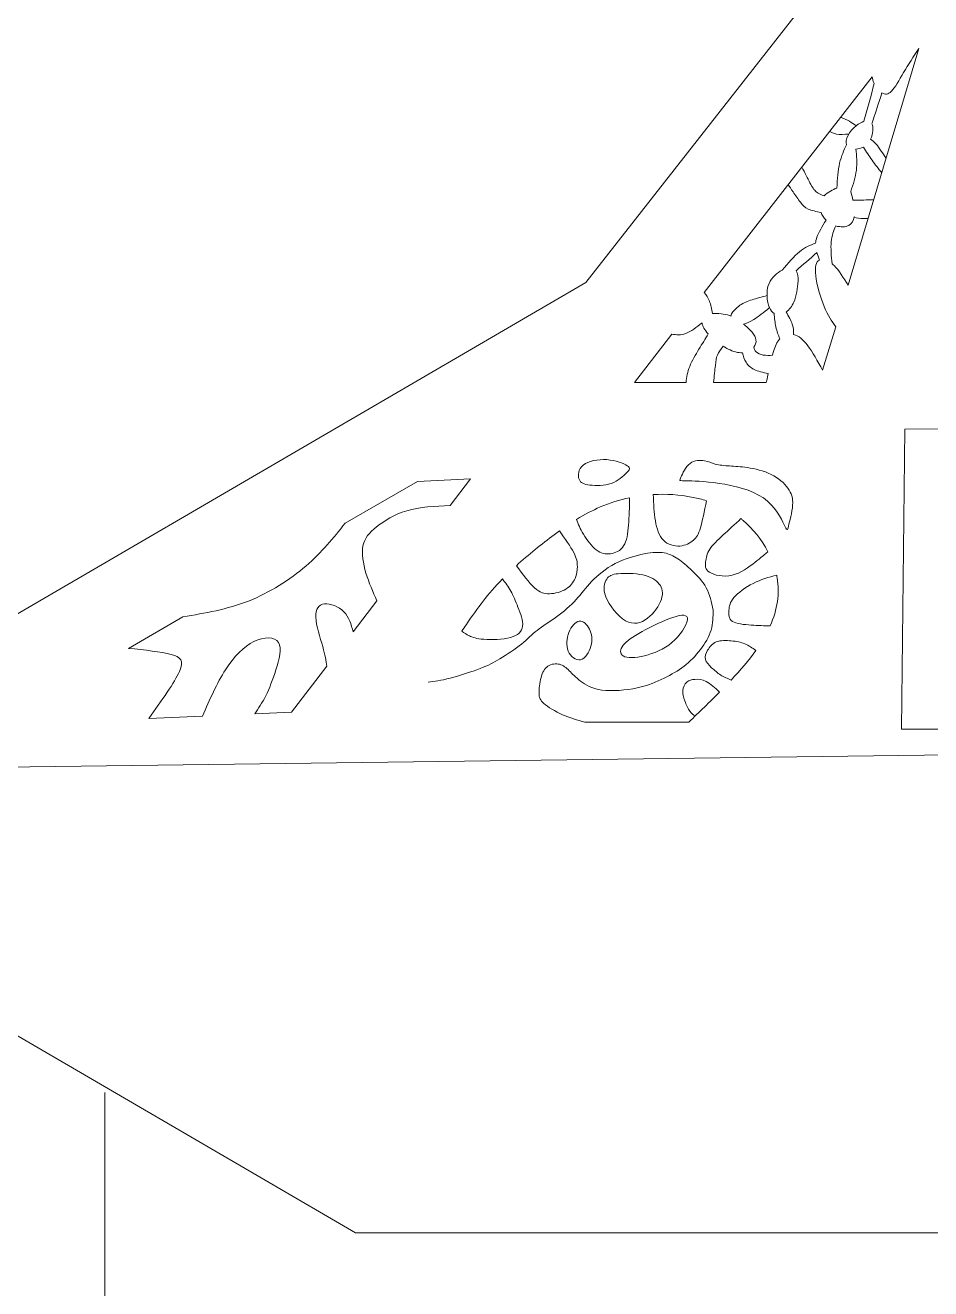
# Model space of a CAD drawing. Header units: centimetres. Extents: x -61 to 61, y -26 to 26.
# Drawn here: x 19.19 to 22.21, y -12.717 to -8.502 of the extents above; entities that cross this region are included whole.
import ezdxf

# ---------------------------------------------------------------- set-up
doc = ezdxf.new("R2010")
doc.units = ezdxf.units.CM
doc.header["$MEASUREMENT"] = 0
doc.layers.add('layer 1', color=7, linetype='Continuous')

msp = doc.modelspace()

# ---------------------------------------------------------------- linework, layer by layer
at = {"layer": 'layer 1', "color": 242, "lineweight": 9}
for points, knots in [([(24.49175, -4.98337), (24.49175, -4.98337), (21.06007, -9.36096), (21.06007, -9.36096), (21.06007, -9.36096), (21.06007, -9.36096), (18.26633, -10.98881), (18.26633, -10.98881), (18.26633, -10.98881), (18.26633, -10.98881), (22.44592, -10.93379), (22.44592, -10.93379), (22.44592, -10.93379), (22.44592, -10.93379), (22.51053, -10.8953), (22.51053, -10.8953), (22.51053, -10.8953), (22.51053, -10.8953), (22.45072, -10.85062), (22.45072, -10.85062), (22.45072, -10.85062), (22.45072, -10.85062), (22.1125, -10.8506), (22.1125, -10.8506), (22.1125, -10.8506), (22.1125, -10.8506), (22.12349, -9.84967), (22.12349, -9.84967), (22.12349, -9.84967), (22.12349, -9.84967), (22.2376, -9.84829), (22.2376, -9.84829), (22.2376, -9.84829), (22.2376, -9.84829), (22.24035, -9.78779), (22.24035, -9.78779), (22.24035, -9.78779), (22.24035, -9.78779), (22.33797, -9.78917), (22.33797, -9.78917), (22.33797, -9.78917), (22.33797, -9.78917), (22.38059, -9.81804), (22.38059, -9.81804), (22.38059, -9.81804), (22.38059, -9.81804), (22.48508, -9.81529), (22.48508, -9.81529), (22.48508, -9.81529), (22.48508, -9.81529), (22.57307, -9.76442), (22.57307, -9.76442), (22.57307, -9.76442), (22.57307, -9.76442), (22.49196, -9.69155), (22.49196, -9.69155), (22.49196, -9.69155), (22.49196, -9.69155), (22.39846, -9.69292), (22.39846, -9.69292), (22.39846, -9.69292), (22.39846, -9.69292), (22.34622, -9.71767), (22.34622, -9.71767), (22.34622, -9.71767), (22.34622, -9.71767), (22.24172, -9.71767), (22.24172, -9.71767), (22.24172, -9.71767), (22.24172, -9.71767), (22.24999, -9.24333), (22.24999, -9.24333)], [0, 0, 0, 0, 0.0526316, 0.0526316, 0.0526316, 0.0526316, 0.1052632, 0.1052632, 0.1052632, 0.1052632, 0.1578947, 0.1578947, 0.1578947, 0.1578947, 0.2105263, 0.2105263, 0.2105263, 0.2105263, 0.2631579, 0.2631579, 0.2631579, 0.2631579, 0.3157895, 0.3157895, 0.3157895, 0.3157895, 0.3684211, 0.3684211, 0.3684211, 0.3684211, 0.4210526, 0.4210526, 0.4210526, 0.4210526, 0.4736842, 0.4736842, 0.4736842, 0.4736842, 0.5263158, 0.5263158, 0.5263158, 0.5263158, 0.5789474, 0.5789474, 0.5789474, 0.5789474, 0.6315789, 0.6315789, 0.6315789, 0.6315789, 0.6842105, 0.6842105, 0.6842105, 0.6842105, 0.7368421, 0.7368421, 0.7368421, 0.7368421, 0.7894737, 0.7894737, 0.7894737, 0.7894737, 0.8421053, 0.8421053, 0.8421053, 0.8421053, 0.8947368, 0.8947368, 0.8947368, 0.8947368, 1, 1, 1, 1]), ([(14.08543, -6.53639), (14.08543, -6.53639), (17.51711, -10.91398), (17.51711, -10.91398), (17.51711, -10.91398), (17.51711, -10.91398), (20.2915, -12.53055), (20.2915, -12.53055)], [0, 0, 0, 0, 0.3333333, 0.3333333, 0.3333333, 0.3333333, 1, 1, 1, 1]), ([(21.34698, -9.53295), (21.34698, -9.53295), (21.22163, -9.69412), (21.22163, -9.69412), (21.22163, -9.69412), (21.22163, -9.69412), (21.39402, -9.69412), (21.39402, -9.69412)], [0, 0, 0, 0, 0.3333333, 0.3333333, 0.3333333, 0.3333333, 1, 1, 1, 1]), ([(21.46224, -10.08828), (21.44728, -10.08375), (21.43241, -10.08018), (21.41779, -10.07726), (21.41779, -10.07726), (21.3715, -10.068), (21.32781, -10.06524), (21.28454, -10.06787)], [0, 0, 0, 0, 0.3333333, 0.3333333, 0.3333333, 0.3333333, 1, 1, 1, 1]), ([(21.2059, -10.07852), (21.17283, -10.0855), (21.14002, -10.09569), (21.10799, -10.10933), (21.10799, -10.10933), (21.08145, -10.12063), (21.05545, -10.1343), (21.02828, -10.15105)], [0, 0, 0, 0, 0.3333333, 0.3333333, 0.3333333, 0.3333333, 1, 1, 1, 1]), ([(21.66745, -10.25843), (21.6459, -10.21784), (21.61622, -10.1815), (21.58461, -10.15425), (21.58461, -10.15425), (21.58222, -10.15219), (21.57982, -10.15017), (21.57741, -10.14822)], [0, 0, 0, 0, 0.3333333, 0.3333333, 0.3333333, 0.3333333, 1, 1, 1, 1]), ([(20.97199, -10.18877), (20.96609, -10.19301), (20.96009, -10.19738), (20.954, -10.20191), (20.954, -10.20191), (20.91355, -10.23191), (20.86846, -10.26842), (20.82799, -10.30515)], [0, 0, 0, 0, 0.3333333, 0.3333333, 0.3333333, 0.3333333, 1, 1, 1, 1]), ([(20.78168, -10.34948), (20.73219, -10.39989), (20.69919, -10.44572), (20.66161, -10.50071), (20.66161, -10.50071), (20.65648, -10.50822), (20.65127, -10.5159), (20.646, -10.52369)], [0, 0, 0, 0, 0.3333333, 0.3333333, 0.3333333, 0.3333333, 1, 1, 1, 1]), ([(21.6746, -10.50616), (21.69916, -10.45116), (21.70725, -10.39781), (21.69827, -10.34582), (21.69827, -10.34582), (21.69774, -10.34272), (21.69713, -10.33964), (21.69649, -10.33656)], [0, 0, 0, 0, 0.3333333, 0.3333333, 0.3333333, 0.3333333, 1, 1, 1, 1]), ([(20.19591, -10.64002), (20.19591, -10.64002), (20.07772, -10.79402), (20.07772, -10.79402), (20.07772, -10.79402), (20.07772, -10.79402), (19.95516, -10.79947), (19.95516, -10.79947)], [0, 0, 0, 0, 0.3333333, 0.3333333, 0.3333333, 0.3333333, 1, 1, 1, 1])]:
    msp.add_open_spline(points, degree=3, knots=knots, dxfattribs=at)
for points in [[(21.93458, -9.36982), (21.93458, -9.36982), (22.1709, -8.57983), (22.1709, -8.57983)], [(22.01499, -8.67409), (22.01499, -8.67409), (21.45507, -9.39399), (21.45507, -9.39399)], [(21.84981, -9.65319), (21.84981, -9.65319), (21.8933, -9.50783), (21.8933, -9.50783)], [(21.48614, -9.69412), (21.48614, -9.69412), (21.66171, -9.69412), (21.66171, -9.69412)], [(20.25681, -10.1636), (20.25681, -10.1636), (20.49819, -10.02434), (20.49819, -10.02434)], [(20.67547, -10.01514), (20.67547, -10.01514), (20.60737, -10.10387), (20.60737, -10.10387)], [(20.363, -10.42229), (20.363, -10.42229), (20.28349, -10.52591), (20.28349, -10.52591)], [(19.53355, -10.58087), (19.53355, -10.58087), (19.71557, -10.47585), (19.71557, -10.47585)], [(21.54471, -10.68647), (21.57582, -10.65319), (21.60396, -10.62023), (21.62705, -10.58783)], [(21.40312, -10.82702), (21.43816, -10.79345), (21.47319, -10.75987), (21.50615, -10.72653)], [(19.78059, -10.80723), (19.78059, -10.80723), (19.60163, -10.81518), (19.60163, -10.81518)], [(21.05664, -10.82702), (21.05664, -10.82702), (21.40312, -10.82702), (21.40312, -10.82702)]]:
    msp.add_open_spline(points, degree=3, dxfattribs=at)
at = {"layer": 'layer 1', "color": 250, "lineweight": 9}
for points, knots in [([(22.17091, -8.57983), (22.15324, -8.60707), (22.13556, -8.6343), (22.12008, -8.66007), (22.12008, -8.66007), (22.10459, -8.68583), (22.09131, -8.71012), (22.07962, -8.72227), (22.07962, -8.72227), (22.06793, -8.73441), (22.05785, -8.73441), (22.04776, -8.72754)], [0, 0, 0, 0, 0.25, 0.25, 0.25, 0.25, 0.5, 0.5, 0.5, 0.5, 1, 1, 1, 1]), ([(22.04776, -8.72754), (22.03661, -8.76214), (22.02546, -8.79674), (22.01988, -8.81404), (22.01988, -8.81404), (22.01431, -8.83134), (22.01431, -8.83134), (22.01431, -8.83134)], [0, 0, 0, 0, 0.3333333, 0.3333333, 0.3333333, 0.3333333, 1, 1, 1, 1]), ([(21.96114, -8.83776), (21.9545, -8.83263), (21.94786, -8.8275), (21.93927, -8.8228), (21.93927, -8.8228), (21.93069, -8.8181), (21.92015, -8.81383), (21.90962, -8.80956)], [0, 0, 0, 0, 0.3333333, 0.3333333, 0.3333333, 0.3333333, 1, 1, 1, 1]), ([(21.92998, -8.901), (21.92173, -8.8845), (21.94005, -8.85518), (21.96114, -8.83776), (21.96114, -8.83776), (21.96994, -8.83048), (21.97924, -8.82529), (21.98766, -8.82291)], [0, 0, 0, 0, 0.3333333, 0.3333333, 0.3333333, 0.3333333, 1, 1, 1, 1]), ([(21.9368, -8.86579), (21.92177, -8.86644), (21.90675, -8.8671), (21.89616, -8.86551), (21.89616, -8.86551), (21.88557, -8.86393), (21.87942, -8.86011), (21.87327, -8.85629)], [0, 0, 0, 0, 0.3333333, 0.3333333, 0.3333333, 0.3333333, 1, 1, 1, 1]), ([(22.00997, -8.88223), (22.01592, -8.88657), (22.02188, -8.89091), (22.02784, -8.89766), (22.02784, -8.89766), (22.03379, -8.90441), (22.03975, -8.91357), (22.04535, -8.92199), (22.04535, -8.92199), (22.05096, -8.93041), (22.0562, -8.93807), (22.06145, -8.94574)], [0, 0, 0, 0, 0.25, 0.25, 0.25, 0.25, 0.5, 0.5, 0.5, 0.5, 1, 1, 1, 1]), ([(21.92998, -8.901), (21.9209, -8.9197), (21.91181, -8.93841), (21.90637, -8.96247), (21.90637, -8.96247), (21.90092, -8.98653), (21.89911, -9.01596), (21.89731, -9.04538)], [0, 0, 0, 0, 0.3333333, 0.3333333, 0.3333333, 0.3333333, 1, 1, 1, 1]), ([(21.96097, -8.91521), (21.9631, -8.9388), (21.96522, -8.96239), (21.96232, -8.98599), (21.96232, -8.98599), (21.95943, -9.0096), (21.95151, -9.03322), (21.9436, -9.05684)], [0, 0, 0, 0, 0.3333333, 0.3333333, 0.3333333, 0.3333333, 1, 1, 1, 1]), ([(21.98601, -8.90913), (21.99537, -8.92375), (22.00473, -8.93837), (22.01486, -8.95265), (22.01486, -8.95265), (22.02498, -8.96693), (22.03588, -8.98088), (22.04677, -8.99482)], [0, 0, 0, 0, 0.3333333, 0.3333333, 0.3333333, 0.3333333, 1, 1, 1, 1]), ([(21.85485, -9.07136), (21.8456, -9.06811), (21.83635, -9.06485), (21.82875, -9.05842), (21.82875, -9.05842), (21.82115, -9.05198), (21.81519, -9.04235), (21.80746, -9.02797), (21.80746, -9.02797), (21.79973, -9.01358), (21.79023, -8.99443), (21.78073, -8.97527)], [0, 0, 0, 0, 0.25, 0.25, 0.25, 0.25, 0.5, 0.5, 0.5, 0.5, 1, 1, 1, 1]), ([(21.84465, -9.12647), (21.82872, -9.12364), (21.81279, -9.1208), (21.80162, -9.11572), (21.80162, -9.11572), (21.79044, -9.11064), (21.78402, -9.10331), (21.77601, -9.09276), (21.77601, -9.09276), (21.76798, -9.08223), (21.75836, -9.06848), (21.75125, -9.05816), (21.75125, -9.05816), (21.74415, -9.04785), (21.73956, -9.04097), (21.73498, -9.0341)], [0, 0, 0, 0, 0.2, 0.2, 0.2, 0.2, 0.4, 0.4, 0.4, 0.4, 0.6, 0.6, 0.6, 0.6, 1, 1, 1, 1]), ([(22.01981, -9.0849), (21.99686, -9.08527), (21.9739, -9.08564), (21.96243, -9.08582), (21.96243, -9.08582), (21.95095, -9.08601), (21.95095, -9.08601), (21.95095, -9.08601)], [0, 0, 0, 0, 0.3333333, 0.3333333, 0.3333333, 0.3333333, 1, 1, 1, 1]), ([(21.95497, -9.14133), (21.95298, -9.15387), (21.94781, -9.16444), (21.93718, -9.17003), (21.93718, -9.17003), (21.92626, -9.17578), (21.90958, -9.17631), (21.89347, -9.17167)], [0, 0, 0, 0, 0.3333333, 0.3333333, 0.3333333, 0.3333333, 1, 1, 1, 1]), ([(22.0011, -9.14748), (21.98542, -9.14697), (21.96975, -9.14647), (21.96212, -9.14497), (21.96212, -9.14497), (21.9545, -9.14346), (21.95494, -9.14098), (21.95494, -9.14098), (21.95494, -9.14098), (21.95494, -9.14098), (21.9545, -9.14346), (21.95407, -9.14596)], [0, 0, 0, 0, 0.25, 0.25, 0.25, 0.25, 0.5, 0.5, 0.5, 0.5, 1, 1, 1, 1]), ([(21.86104, -9.1528), (21.84881, -9.17327), (21.83658, -9.19374), (21.8307, -9.20971), (21.8307, -9.20971), (21.82802, -9.21697), (21.82665, -9.2233), (21.8262, -9.22916)], [0, 0, 0, 0, 0.3333333, 0.3333333, 0.3333333, 0.3333333, 1, 1, 1, 1]), ([(21.89347, -9.17167), (21.88693, -9.18768), (21.88039, -9.2037), (21.87838, -9.22486), (21.87838, -9.22486), (21.87636, -9.24601), (21.87888, -9.27231), (21.8814, -9.29861)], [0, 0, 0, 0, 0.3333333, 0.3333333, 0.3333333, 0.3333333, 1, 1, 1, 1]), ([(21.8262, -9.22916), (21.80863, -9.2361), (21.79106, -9.24303), (21.77249, -9.25808), (21.77249, -9.25808), (21.75392, -9.27312), (21.73436, -9.29628), (21.71479, -9.31945)], [0, 0, 0, 0, 0.3333333, 0.3333333, 0.3333333, 0.3333333, 1, 1, 1, 1]), ([(21.83953, -9.28576), (21.82762, -9.2908), (21.82303, -9.30822), (21.8267, -9.338), (21.8267, -9.338), (21.83036, -9.36779), (21.84228, -9.40996), (21.85476, -9.44032), (21.85476, -9.44032), (21.86723, -9.47069), (21.88027, -9.48926), (21.8933, -9.50783)], [0, 0, 0, 0, 0.25, 0.25, 0.25, 0.25, 0.5, 0.5, 0.5, 0.5, 1, 1, 1, 1]), ([(21.93458, -9.36982), (21.9197, -9.34501), (21.90482, -9.32019), (21.88776, -9.30412), (21.88776, -9.30412), (21.88566, -9.30215), (21.88354, -9.30031), (21.8814, -9.29861)], [0, 0, 0, 0, 0.3333333, 0.3333333, 0.3333333, 0.3333333, 1, 1, 1, 1]), ([(21.68793, -9.46416), (21.68202, -9.46014), (21.67682, -9.45356), (21.67271, -9.44432), (21.67271, -9.44432), (21.66355, -9.4237), (21.65988, -9.38979), (21.67088, -9.36412), (21.67088, -9.36412), (21.67979, -9.34333), (21.69832, -9.32795), (21.71479, -9.31945)], [0, 0, 0, 0, 0.25, 0.25, 0.25, 0.25, 0.5, 0.5, 0.5, 0.5, 1, 1, 1, 1]), ([(21.76104, -9.32139), (21.76689, -9.32998), (21.76758, -9.34258), (21.76826, -9.35519), (21.76826, -9.35519), (21.76574, -9.38016), (21.76322, -9.40514), (21.75371, -9.42588), (21.75371, -9.42588), (21.74746, -9.43952), (21.73817, -9.45133), (21.72812, -9.45912)], [0, 0, 0, 0, 0.25, 0.25, 0.25, 0.25, 0.5, 0.5, 0.5, 0.5, 1, 1, 1, 1]), ([(21.48284, -9.46386), (21.47981, -9.44893), (21.47679, -9.434), (21.47216, -9.42236), (21.47216, -9.42236), (21.46753, -9.41071), (21.4613, -9.40235), (21.45507, -9.39399)], [0, 0, 0, 0, 0.3333333, 0.3333333, 0.3333333, 0.3333333, 1, 1, 1, 1]), ([(21.66416, -9.40435), (21.64698, -9.4088), (21.6298, -9.41325), (21.61456, -9.41799), (21.61456, -9.41799), (21.59933, -9.42274), (21.58604, -9.42778), (21.57384, -9.43661), (21.57384, -9.43661), (21.56162, -9.44544), (21.5505, -9.45806), (21.54623, -9.46483), (21.54623, -9.46483), (21.54197, -9.4716), (21.54456, -9.47252), (21.54456, -9.47252), (21.54456, -9.47252), (21.54456, -9.47252), (21.54197, -9.4716), (21.53937, -9.47067)], [0, 0, 0, 0, 0.1666667, 0.1666667, 0.1666667, 0.1666667, 0.3333333, 0.3333333, 0.3333333, 0.3333333, 0.5, 0.5, 0.5, 0.5, 0.6666667, 0.6666667, 0.6666667, 0.6666667, 1, 1, 1, 1]), ([(21.48284, -9.46386), (21.50014, -9.46263), (21.52218, -9.46523), (21.53937, -9.47067), (21.53937, -9.47067), (21.54106, -9.4712), (21.54271, -9.47177), (21.5443, -9.47236)], [0, 0, 0, 0, 0.3333333, 0.3333333, 0.3333333, 0.3333333, 1, 1, 1, 1]), ([(21.67271, -9.44432), (21.6536, -9.45974), (21.63448, -9.47515), (21.62009, -9.48426), (21.62009, -9.48426), (21.60569, -9.49338), (21.59601, -9.49619), (21.58633, -9.49901)], [0, 0, 0, 0, 0.3333333, 0.3333333, 0.3333333, 0.3333333, 1, 1, 1, 1]), ([(21.68793, -9.46416), (21.68941, -9.47938), (21.69089, -9.4946), (21.69403, -9.50866), (21.69403, -9.50866), (21.69717, -9.52272), (21.70197, -9.53563), (21.70677, -9.54854)], [0, 0, 0, 0, 0.3333333, 0.3333333, 0.3333333, 0.3333333, 1, 1, 1, 1]), ([(21.72812, -9.45912), (21.73636, -9.47327), (21.74461, -9.48742), (21.74867, -9.49992), (21.74867, -9.49992), (21.75273, -9.51243), (21.75259, -9.52329), (21.75245, -9.53415)], [0, 0, 0, 0, 0.3333333, 0.3333333, 0.3333333, 0.3333333, 1, 1, 1, 1]), ([(21.44771, -9.4952), (21.4289, -9.50969), (21.41009, -9.52419), (21.3933, -9.53048), (21.3933, -9.53048), (21.37651, -9.53677), (21.36175, -9.53487), (21.34698, -9.53295)], [0, 0, 0, 0, 0.3333333, 0.3333333, 0.3333333, 0.3333333, 1, 1, 1, 1]), ([(21.58633, -9.49901), (21.58816, -9.5006), (21.58999, -9.50224), (21.59185, -9.50391), (21.59185, -9.50391), (21.60765, -9.51811), (21.62507, -9.53461), (21.62736, -9.55157), (21.62736, -9.55157), (21.62855, -9.56034), (21.62568, -9.56924), (21.62017, -9.57666)], [0, 0, 0, 0, 0.25, 0.25, 0.25, 0.25, 0.5, 0.5, 0.5, 0.5, 1, 1, 1, 1]), ([(21.46816, -9.53219), (21.45811, -9.54867), (21.44806, -9.56515), (21.43697, -9.58336), (21.43697, -9.58336), (21.42587, -9.60157), (21.41373, -9.6215), (21.40639, -9.64025), (21.40639, -9.64025), (21.39906, -9.659), (21.39654, -9.67656), (21.39402, -9.69412)], [0, 0, 0, 0, 0.25, 0.25, 0.25, 0.25, 0.5, 0.5, 0.5, 0.5, 1, 1, 1, 1]), ([(21.70677, -9.54854), (21.70449, -9.55115), (21.70229, -9.55413), (21.70021, -9.55753), (21.70021, -9.55753), (21.69291, -9.56938), (21.68697, -9.58623), (21.68217, -9.60338)], [0, 0, 0, 0, 0.3333333, 0.3333333, 0.3333333, 0.3333333, 1, 1, 1, 1]), ([(21.84981, -9.65319), (21.83294, -9.62283), (21.81607, -9.59247), (21.8003, -9.57133), (21.8003, -9.57133), (21.78453, -9.5502), (21.76986, -9.53828), (21.75245, -9.53415)], [0, 0, 0, 0, 0.3333333, 0.3333333, 0.3333333, 0.3333333, 1, 1, 1, 1]), ([(21.51819, -9.57311), (21.51071, -9.58306), (21.50324, -9.593), (21.49892, -9.60267), (21.49892, -9.60267), (21.49461, -9.61234), (21.49347, -9.62173), (21.49186, -9.63693), (21.49186, -9.63693), (21.49026, -9.65213), (21.4882, -9.67312), (21.48614, -9.69412)], [0, 0, 0, 0, 0.25, 0.25, 0.25, 0.25, 0.5, 0.5, 0.5, 0.5, 1, 1, 1, 1]), ([(21.58228, -9.59525), (21.56778, -9.59552), (21.5514, -9.5908), (21.53479, -9.5825), (21.53479, -9.5825), (21.52924, -9.57973), (21.52366, -9.57655), (21.51819, -9.57312)], [0, 0, 0, 0, 0.3333333, 0.3333333, 0.3333333, 0.3333333, 1, 1, 1, 1]), ([(21.66813, -9.66449), (21.651, -9.6606), (21.63388, -9.6567), (21.62119, -9.65062), (21.62119, -9.65062), (21.6085, -9.64455), (21.60025, -9.6363), (21.59451, -9.62671), (21.59451, -9.62671), (21.58876, -9.61712), (21.58552, -9.60619), (21.58228, -9.59525)], [0, 0, 0, 0, 0.25, 0.25, 0.25, 0.25, 0.5, 0.5, 0.5, 0.5, 1, 1, 1, 1]), ([(21.68217, -9.60338), (21.67182, -9.60382), (21.66147, -9.60425), (21.65171, -9.6024), (21.65171, -9.6024), (21.64195, -9.60055), (21.63279, -9.59643), (21.62763, -9.59176), (21.62763, -9.59176), (21.62247, -9.58709), (21.62132, -9.58188), (21.62017, -9.57666)], [0, 0, 0, 0, 0.25, 0.25, 0.25, 0.25, 0.5, 0.5, 0.5, 0.5, 1, 1, 1, 1]), ([(21.66813, -9.66449), (21.66472, -9.68059), (21.66337, -9.68665), (21.66263, -9.68999), (21.66263, -9.68999), (21.66171, -9.69412), (21.66171, -9.69412), (21.66171, -9.69412)], [0, 0, 0, 0, 0.3333333, 0.3333333, 0.3333333, 0.3333333, 1, 1, 1, 1]), ([(21.19558, -9.99542), (21.18503, -10.00619), (21.16761, -10.02269), (21.1447, -10.03071), (21.1447, -10.03071), (21.12179, -10.03874), (21.09337, -10.03827), (21.07344, -10.03598), (21.07344, -10.03598), (21.0535, -10.03369), (21.04204, -10.02957), (21.03723, -10.01696), (21.03723, -10.01696), (21.03242, -10.00436), (21.03425, -9.98328), (21.05121, -9.96953), (21.05121, -9.96953), (21.06817, -9.95578), (21.10024, -9.94937), (21.12981, -9.95143), (21.12981, -9.95143), (21.15937, -9.95349), (21.1864, -9.96403), (21.19809, -9.97182), (21.19809, -9.97182), (21.20978, -9.97961), (21.20611, -9.98465), (21.19558, -9.99542)], [0, 0, 0, 0, 0.125, 0.125, 0.125, 0.125, 0.25, 0.25, 0.25, 0.25, 0.375, 0.375, 0.375, 0.375, 0.5, 0.5, 0.5, 0.5, 0.625, 0.625, 0.625, 0.625, 0.75, 0.75, 0.75, 0.75, 1, 1, 1, 1]), ([(21.73584, -10.17348), (21.73171, -10.18906), (21.73171, -10.18906), (21.72163, -10.16844), (21.72163, -10.16844), (21.71155, -10.14781), (21.69138, -10.10657), (21.65197, -10.07907), (21.65197, -10.07907), (21.61256, -10.05157), (21.5539, -10.03783), (21.5044, -10.03049), (21.5044, -10.03049), (21.45491, -10.02316), (21.41458, -10.02224), (21.39442, -10.02178), (21.39442, -10.02178), (21.37425, -10.02132), (21.37425, -10.02132), (21.37379, -10.02132), (21.37379, -10.02132), (21.37333, -10.02132), (21.37241, -10.02132), (21.37723, -10.00987), (21.37723, -10.00987), (21.38204, -9.99841), (21.39258, -9.9755), (21.40748, -9.96404), (21.40748, -9.96404), (21.42237, -9.95259), (21.44162, -9.95259), (21.4556, -9.95511), (21.4556, -9.95511), (21.46958, -9.95763), (21.47828, -9.96267), (21.49134, -9.9661), (21.49134, -9.9661), (21.5044, -9.96954), (21.52182, -9.97138), (21.53947, -9.97252), (21.53947, -9.97252), (21.55711, -9.97367), (21.57498, -9.97412), (21.59904, -9.97779), (21.59904, -9.97779), (21.6231, -9.98146), (21.65335, -9.98833), (21.6781, -10.00048), (21.6781, -10.00048), (21.70285, -10.01262), (21.72209, -10.03004), (21.73424, -10.04676), (21.73424, -10.04676), (21.74638, -10.06349), (21.75143, -10.07953), (21.74982, -10.10313), (21.74982, -10.10313), (21.74822, -10.12674), (21.73996, -10.1579), (21.73584, -10.17348)], [0, 0, 0, 0, 0.0625, 0.0625, 0.0625, 0.0625, 0.125, 0.125, 0.125, 0.125, 0.1875, 0.1875, 0.1875, 0.1875, 0.25, 0.25, 0.25, 0.25, 0.3125, 0.3125, 0.3125, 0.3125, 0.375, 0.375, 0.375, 0.375, 0.4375, 0.4375, 0.4375, 0.4375, 0.5, 0.5, 0.5, 0.5, 0.5625, 0.5625, 0.5625, 0.5625, 0.625, 0.625, 0.625, 0.625, 0.6875, 0.6875, 0.6875, 0.6875, 0.75, 0.75, 0.75, 0.75, 0.8125, 0.8125, 0.8125, 0.8125, 0.875, 0.875, 0.875, 0.875, 1, 1, 1, 1]), ([(21.46224, -10.08828), (21.45537, -10.12279), (21.4485, -10.15729), (21.44208, -10.17935), (21.44208, -10.17935), (21.43566, -10.20142), (21.42971, -10.21105), (21.41894, -10.22022), (21.41894, -10.22022), (21.40817, -10.22939), (21.39259, -10.23809), (21.3738, -10.23946), (21.3738, -10.23946), (21.35501, -10.24084), (21.33301, -10.23488), (21.31835, -10.22021), (21.31835, -10.22021), (21.30368, -10.20555), (21.29634, -10.18218), (21.29193, -10.15533), (21.29193, -10.15533), (21.28752, -10.12849), (21.28603, -10.09818), (21.28454, -10.06787)], [0, 0, 0, 0, 0.1428571, 0.1428571, 0.1428571, 0.1428571, 0.2857143, 0.2857143, 0.2857143, 0.2857143, 0.4285714, 0.4285714, 0.4285714, 0.4285714, 0.5714286, 0.5714286, 0.5714286, 0.5714286, 0.7142857, 0.7142857, 0.7142857, 0.7142857, 1, 1, 1, 1]), ([(20.60737, -10.10387), (20.55635, -10.10658), (20.50533, -10.10929), (20.46286, -10.12164), (20.46286, -10.12164), (20.42039, -10.134), (20.38648, -10.156), (20.36173, -10.17571), (20.36173, -10.17571), (20.33698, -10.19541), (20.3214, -10.21283), (20.31636, -10.23849), (20.31636, -10.23849), (20.31132, -10.26416), (20.31682, -10.29807), (20.32635, -10.33008), (20.32635, -10.33008), (20.33588, -10.36209), (20.34944, -10.39219), (20.363, -10.42229)], [0, 0, 0, 0, 0.1666667, 0.1666667, 0.1666667, 0.1666667, 0.3333333, 0.3333333, 0.3333333, 0.3333333, 0.5, 0.5, 0.5, 0.5, 0.6666667, 0.6666667, 0.6666667, 0.6666667, 1, 1, 1, 1]), ([(21.2059, -10.07852), (21.20519, -10.10986), (21.20448, -10.14121), (21.2023, -10.16948), (21.2023, -10.16948), (21.2001, -10.19776), (21.19644, -10.22296), (21.1859, -10.23923), (21.1859, -10.23923), (21.17536, -10.2555), (21.15794, -10.26284), (21.14167, -10.26513), (21.14167, -10.26513), (21.1254, -10.26742), (21.11028, -10.26467), (21.09469, -10.25252), (21.09469, -10.25252), (21.07911, -10.24038), (21.06307, -10.21884), (21.05193, -10.20036), (21.05193, -10.20036), (21.04078, -10.18189), (21.03453, -10.16647), (21.02828, -10.15105)], [0, 0, 0, 0, 0.1428571, 0.1428571, 0.1428571, 0.1428571, 0.2857143, 0.2857143, 0.2857143, 0.2857143, 0.4285714, 0.4285714, 0.4285714, 0.4285714, 0.5714286, 0.5714286, 0.5714286, 0.5714286, 0.7142857, 0.7142857, 0.7142857, 0.7142857, 1, 1, 1, 1]), ([(21.57741, -10.14822), (21.5569, -10.16687), (21.53638, -10.18552), (21.51788, -10.20264), (21.51788, -10.20264), (21.49937, -10.21976), (21.48287, -10.23534), (21.47325, -10.25023), (21.47325, -10.25023), (21.46363, -10.26513), (21.46087, -10.27934), (21.45927, -10.2924), (21.45927, -10.2924), (21.45767, -10.30546), (21.45721, -10.31738), (21.47233, -10.327), (21.47233, -10.327), (21.48746, -10.33662), (21.51816, -10.34395), (21.5475, -10.33708), (21.5475, -10.33708), (21.57682, -10.33021), (21.60478, -10.30912), (21.62449, -10.29354), (21.62449, -10.29354), (21.64419, -10.27796), (21.65565, -10.26787), (21.66144, -10.26294), (21.66144, -10.26294), (21.66722, -10.258), (21.66734, -10.25821), (21.66745, -10.25843)], [0, 0, 0, 0, 0.1111111, 0.1111111, 0.1111111, 0.1111111, 0.2222222, 0.2222222, 0.2222222, 0.2222222, 0.3333333, 0.3333333, 0.3333333, 0.3333333, 0.4444444, 0.4444444, 0.4444444, 0.4444444, 0.5555556, 0.5555556, 0.5555556, 0.5555556, 0.6666667, 0.6666667, 0.6666667, 0.6666667, 0.7777778, 0.7777778, 0.7777778, 0.7777778, 1, 1, 1, 1]), ([(20.25681, -10.1636), (20.2181, -10.21206), (20.1794, -10.26053), (20.12613, -10.3063), (20.12613, -10.3063), (20.07287, -10.35207), (20.00504, -10.39515), (19.93418, -10.42296), (19.93418, -10.42296), (19.86333, -10.45077), (19.78945, -10.46331), (19.71557, -10.47585)], [0, 0, 0, 0, 0.25, 0.25, 0.25, 0.25, 0.5, 0.5, 0.5, 0.5, 1, 1, 1, 1]), ([(20.97199, -10.18877), (20.99059, -10.21499), (21.00919, -10.24121), (21.0194, -10.26119), (21.0194, -10.26119), (21.02962, -10.28117), (21.03145, -10.29492), (21.03145, -10.30821), (21.03145, -10.30821), (21.03145, -10.3215), (21.02962, -10.33433), (21.02389, -10.34739), (21.02389, -10.34739), (21.01816, -10.36046), (21.00853, -10.37375), (20.99318, -10.38314), (20.99318, -10.38314), (20.97783, -10.39254), (20.95675, -10.39804), (20.93888, -10.39872), (20.93888, -10.39872), (20.921, -10.39941), (20.90634, -10.39528), (20.88839, -10.37888), (20.88839, -10.37888), (20.87045, -10.36249), (20.84921, -10.33382), (20.82799, -10.30515)], [0, 0, 0, 0, 0.125, 0.125, 0.125, 0.125, 0.25, 0.25, 0.25, 0.25, 0.375, 0.375, 0.375, 0.375, 0.5, 0.5, 0.5, 0.5, 0.625, 0.625, 0.625, 0.625, 0.75, 0.75, 0.75, 0.75, 1, 1, 1, 1]), ([(21.48423, -10.45303), (21.47874, -10.4269), (21.47324, -10.40078), (21.46132, -10.37855), (21.46132, -10.37855), (21.44941, -10.35632), (21.43108, -10.33799), (21.41413, -10.32195), (21.41413, -10.32195), (21.39716, -10.30591), (21.38159, -10.29216), (21.36692, -10.28208), (21.36692, -10.28208), (21.35225, -10.272), (21.3385, -10.26558), (21.32132, -10.2626), (21.32132, -10.2626), (21.30413, -10.25962), (21.28351, -10.26008), (21.25487, -10.26558), (21.25487, -10.26558), (21.22622, -10.27108), (21.18956, -10.28162), (21.15771, -10.29812), (21.15771, -10.29812), (21.12585, -10.31462), (21.09881, -10.33707), (21.07888, -10.35792), (21.07888, -10.35792), (21.05894, -10.37878), (21.04611, -10.39803), (21.02778, -10.41796), (21.02778, -10.41796), (21.00945, -10.4379), (20.98561, -10.45852), (20.96201, -10.4757), (20.96201, -10.4757), (20.93841, -10.49289), (20.91504, -10.50664), (20.89694, -10.52085), (20.89694, -10.52085), (20.87883, -10.53506), (20.866, -10.54973), (20.84515, -10.56645), (20.84515, -10.56645), (20.8243, -10.58318), (20.79542, -10.60197), (20.7732, -10.61549), (20.7732, -10.61549), (20.75097, -10.62901), (20.73539, -10.63726), (20.7072, -10.64803), (20.7072, -10.64803), (20.67902, -10.6588), (20.63822, -10.67208), (20.60714, -10.68016), (20.60714, -10.68016), (20.57605, -10.68825), (20.55466, -10.69111), (20.53327, -10.69398)], [0, 0, 0, 0, 0.0625, 0.0625, 0.0625, 0.0625, 0.125, 0.125, 0.125, 0.125, 0.1875, 0.1875, 0.1875, 0.1875, 0.25, 0.25, 0.25, 0.25, 0.3125, 0.3125, 0.3125, 0.3125, 0.375, 0.375, 0.375, 0.375, 0.4375, 0.4375, 0.4375, 0.4375, 0.5, 0.5, 0.5, 0.5, 0.5625, 0.5625, 0.5625, 0.5625, 0.625, 0.625, 0.625, 0.625, 0.6875, 0.6875, 0.6875, 0.6875, 0.75, 0.75, 0.75, 0.75, 0.8125, 0.8125, 0.8125, 0.8125, 0.875, 0.875, 0.875, 0.875, 1, 1, 1, 1]), ([(20.78168, -10.34948), (20.7913, -10.362), (20.80092, -10.37452), (20.8094, -10.38971), (20.8094, -10.38971), (20.81788, -10.40491), (20.82521, -10.42278), (20.83346, -10.44364), (20.83346, -10.44364), (20.84171, -10.46449), (20.85088, -10.48833), (20.84881, -10.50665), (20.84881, -10.50665), (20.84675, -10.52499), (20.83346, -10.53782), (20.80803, -10.54469), (20.80803, -10.54469), (20.78259, -10.55157), (20.74501, -10.55249), (20.7198, -10.55065), (20.7198, -10.55065), (20.69459, -10.54882), (20.68177, -10.54423), (20.67153, -10.53928), (20.67153, -10.53928), (20.66129, -10.53433), (20.65364, -10.52901), (20.646, -10.52369)], [0, 0, 0, 0, 0.125, 0.125, 0.125, 0.125, 0.25, 0.25, 0.25, 0.25, 0.375, 0.375, 0.375, 0.375, 0.5, 0.5, 0.5, 0.5, 0.625, 0.625, 0.625, 0.625, 0.75, 0.75, 0.75, 0.75, 1, 1, 1, 1]), ([(21.16801, -10.33182), (21.18955, -10.32975), (21.22347, -10.33021), (21.24959, -10.33594), (21.24959, -10.33594), (21.27571, -10.34167), (21.29405, -10.35266), (21.30482, -10.36618), (21.30482, -10.36618), (21.31559, -10.37971), (21.3188, -10.39575), (21.31169, -10.41683), (21.31169, -10.41683), (21.30459, -10.43791), (21.28717, -10.46403), (21.26586, -10.48053), (21.26586, -10.48053), (21.24455, -10.49703), (21.21934, -10.5039), (21.19254, -10.48878), (21.19254, -10.48878), (21.16572, -10.47366), (21.13731, -10.43654), (21.12631, -10.40858), (21.12631, -10.40858), (21.11531, -10.38063), (21.12173, -10.36184), (21.12952, -10.35015), (21.12952, -10.35015), (21.13731, -10.33846), (21.14648, -10.33388), (21.16801, -10.33182)], [0, 0, 0, 0, 0.1111111, 0.1111111, 0.1111111, 0.1111111, 0.2222222, 0.2222222, 0.2222222, 0.2222222, 0.3333333, 0.3333333, 0.3333333, 0.3333333, 0.4444444, 0.4444444, 0.4444444, 0.4444444, 0.5555556, 0.5555556, 0.5555556, 0.5555556, 0.6666667, 0.6666667, 0.6666667, 0.6666667, 0.7777778, 0.7777778, 0.7777778, 0.7777778, 1, 1, 1, 1]), ([(21.69649, -10.33656), (21.67019, -10.34376), (21.6439, -10.35096), (21.61816, -10.36396), (21.61816, -10.36396), (21.5924, -10.37695), (21.5672, -10.39574), (21.55368, -10.41155), (21.55368, -10.41155), (21.54016, -10.42737), (21.53833, -10.4402), (21.53719, -10.45395), (21.53719, -10.45395), (21.53604, -10.4677), (21.53557, -10.48236), (21.54864, -10.49084), (21.54864, -10.49084), (21.5617, -10.49932), (21.58828, -10.50161), (21.61153, -10.50313), (21.61153, -10.50313), (21.63477, -10.50465), (21.65469, -10.50541), (21.6746, -10.50616)], [0, 0, 0, 0, 0.1428571, 0.1428571, 0.1428571, 0.1428571, 0.2857143, 0.2857143, 0.2857143, 0.2857143, 0.4285714, 0.4285714, 0.4285714, 0.4285714, 0.5714286, 0.5714286, 0.5714286, 0.5714286, 0.7142857, 0.7142857, 0.7142857, 0.7142857, 1, 1, 1, 1]), ([(20.28349, -10.52591), (20.27672, -10.50114), (20.26996, -10.47637), (20.2526, -10.45872), (20.2526, -10.45872), (20.23524, -10.44106), (20.20728, -10.43052), (20.18781, -10.43258), (20.18781, -10.43258), (20.16833, -10.43465), (20.15733, -10.44931), (20.15871, -10.47704), (20.15871, -10.47704), (20.16008, -10.50477), (20.17383, -10.54555), (20.18209, -10.57489), (20.18209, -10.57489), (20.19036, -10.60424), (20.19313, -10.62213), (20.19591, -10.64002)], [0, 0, 0, 0, 0.1666667, 0.1666667, 0.1666667, 0.1666667, 0.3333333, 0.3333333, 0.3333333, 0.3333333, 0.5, 0.5, 0.5, 0.5, 0.6666667, 0.6666667, 0.6666667, 0.6666667, 1, 1, 1, 1]), ([(21.48423, -10.45303), (21.48423, -10.47549), (21.48423, -10.49794), (21.47759, -10.52017), (21.47759, -10.52017), (21.47094, -10.54239), (21.45766, -10.5644), (21.44184, -10.58501), (21.44184, -10.58501), (21.42603, -10.60564), (21.4077, -10.62489), (21.38754, -10.64047), (21.38754, -10.64047), (21.36737, -10.65605), (21.34537, -10.66797), (21.32063, -10.68011), (21.32063, -10.68011), (21.29588, -10.69226), (21.26838, -10.70463), (21.23126, -10.71265), (21.23126, -10.71265), (21.19414, -10.72068), (21.14739, -10.72434), (21.11348, -10.71976), (21.11348, -10.71976), (21.07956, -10.71517), (21.05848, -10.70234), (21.04221, -10.68997), (21.04221, -10.68997), (21.02594, -10.67759), (21.01449, -10.66568), (21.00418, -10.6556), (21.00418, -10.6556), (20.99386, -10.64552), (20.9847, -10.63726), (20.97232, -10.63406), (20.97232, -10.63406), (20.95995, -10.63085), (20.94437, -10.63268), (20.93314, -10.64024), (20.93314, -10.64024), (20.92191, -10.64781), (20.91504, -10.66109), (20.91045, -10.67828), (20.91045, -10.67828), (20.90587, -10.69547), (20.90358, -10.71655), (20.90381, -10.73099), (20.90381, -10.73099), (20.90403, -10.74542), (20.90679, -10.75322), (20.92008, -10.76467), (20.92008, -10.76467), (20.93337, -10.77613), (20.9572, -10.79125), (20.98171, -10.80225), (20.98171, -10.80225), (21.00623, -10.81325), (21.03143, -10.82014), (21.05664, -10.82702)], [0, 0, 0, 0, 0.0625, 0.0625, 0.0625, 0.0625, 0.125, 0.125, 0.125, 0.125, 0.1875, 0.1875, 0.1875, 0.1875, 0.25, 0.25, 0.25, 0.25, 0.3125, 0.3125, 0.3125, 0.3125, 0.375, 0.375, 0.375, 0.375, 0.4375, 0.4375, 0.4375, 0.4375, 0.5, 0.5, 0.5, 0.5, 0.5625, 0.5625, 0.5625, 0.5625, 0.625, 0.625, 0.625, 0.625, 0.6875, 0.6875, 0.6875, 0.6875, 0.75, 0.75, 0.75, 0.75, 0.8125, 0.8125, 0.8125, 0.8125, 0.875, 0.875, 0.875, 0.875, 1, 1, 1, 1]), ([(21.07193, -10.51657), (21.07972, -10.53261), (21.08247, -10.55278), (21.07697, -10.5734), (21.07697, -10.5734), (21.07147, -10.59402), (21.05773, -10.6151), (21.04215, -10.61876), (21.04215, -10.61876), (21.02656, -10.62243), (21.00915, -10.60869), (21.00136, -10.5899), (21.00136, -10.5899), (20.99357, -10.57111), (20.9954, -10.54727), (21.00319, -10.52756), (21.00319, -10.52756), (21.01098, -10.50786), (21.02473, -10.49228), (21.03802, -10.49045), (21.03802, -10.49045), (21.05131, -10.48861), (21.06414, -10.50053), (21.07193, -10.51657)], [0, 0, 0, 0, 0.1428571, 0.1428571, 0.1428571, 0.1428571, 0.2857143, 0.2857143, 0.2857143, 0.2857143, 0.4285714, 0.4285714, 0.4285714, 0.4285714, 0.5714286, 0.5714286, 0.5714286, 0.5714286, 0.7142857, 0.7142857, 0.7142857, 0.7142857, 1, 1, 1, 1]), ([(21.3987, -10.47944), (21.40145, -10.49411), (21.38219, -10.52803), (21.35653, -10.55278), (21.35653, -10.55278), (21.33086, -10.57753), (21.29879, -10.59311), (21.26762, -10.60227), (21.26762, -10.60227), (21.23646, -10.61144), (21.20621, -10.61419), (21.19017, -10.60868), (21.19017, -10.60868), (21.17413, -10.60319), (21.1723, -10.58944), (21.18055, -10.57569), (21.18055, -10.57569), (21.1888, -10.56194), (21.20713, -10.54819), (21.23646, -10.53123), (21.23646, -10.53123), (21.26579, -10.51428), (21.30612, -10.49411), (21.33866, -10.48174), (21.33866, -10.48174), (21.3712, -10.46936), (21.39594, -10.46478), (21.3987, -10.47944)], [0, 0, 0, 0, 0.125, 0.125, 0.125, 0.125, 0.25, 0.25, 0.25, 0.25, 0.375, 0.375, 0.375, 0.375, 0.5, 0.5, 0.5, 0.5, 0.625, 0.625, 0.625, 0.625, 0.75, 0.75, 0.75, 0.75, 1, 1, 1, 1]), ([(19.95516, -10.79947), (19.96756, -10.78113), (19.97995, -10.76279), (19.99187, -10.73896), (19.99187, -10.73896), (20.0038, -10.71512), (20.01526, -10.68579), (20.02603, -10.6521), (20.02603, -10.6521), (20.0368, -10.61842), (20.04688, -10.58038), (20.03428, -10.56114), (20.03428, -10.56114), (20.02168, -10.54189), (19.98639, -10.54143), (19.95248, -10.55793), (19.95248, -10.55793), (19.91856, -10.57442), (19.88602, -10.60788), (19.8576, -10.65226), (19.8576, -10.65226), (19.82918, -10.69663), (19.80489, -10.75193), (19.78059, -10.80723)], [0, 0, 0, 0, 0.1428571, 0.1428571, 0.1428571, 0.1428571, 0.2857143, 0.2857143, 0.2857143, 0.2857143, 0.4285714, 0.4285714, 0.4285714, 0.4285714, 0.5714286, 0.5714286, 0.5714286, 0.5714286, 0.7142857, 0.7142857, 0.7142857, 0.7142857, 1, 1, 1, 1]), ([(21.54471, -10.68647), (21.5328, -10.68153), (21.52089, -10.67658), (21.5099, -10.66976), (21.5099, -10.66976), (21.4989, -10.66293), (21.48882, -10.65422), (21.47942, -10.64529), (21.47942, -10.64529), (21.47003, -10.63635), (21.46132, -10.62718), (21.4588, -10.61756), (21.4588, -10.61756), (21.45628, -10.60794), (21.45995, -10.59785), (21.46614, -10.58708), (21.46614, -10.58708), (21.47232, -10.57631), (21.48103, -10.56485), (21.49501, -10.55935), (21.49501, -10.55935), (21.50898, -10.55385), (21.52823, -10.55431), (21.54519, -10.55591), (21.54519, -10.55591), (21.56214, -10.55752), (21.57681, -10.56027), (21.59007, -10.56578), (21.59007, -10.56578), (21.60334, -10.57129), (21.61519, -10.57956), (21.62705, -10.58783)], [0, 0, 0, 0, 0.1111111, 0.1111111, 0.1111111, 0.1111111, 0.2222222, 0.2222222, 0.2222222, 0.2222222, 0.3333333, 0.3333333, 0.3333333, 0.3333333, 0.4444444, 0.4444444, 0.4444444, 0.4444444, 0.5555556, 0.5555556, 0.5555556, 0.5555556, 0.6666667, 0.6666667, 0.6666667, 0.6666667, 0.7777778, 0.7777778, 0.7777778, 0.7777778, 1, 1, 1, 1]), ([(19.53355, -10.58087), (19.58836, -10.58648), (19.64317, -10.5921), (19.67608, -10.60086), (19.67608, -10.60086), (19.70898, -10.60963), (19.71998, -10.62154), (19.70392, -10.65779), (19.70392, -10.65779), (19.68786, -10.69403), (19.64475, -10.75461), (19.60163, -10.81518)], [0, 0, 0, 0, 0.25, 0.25, 0.25, 0.25, 0.5, 0.5, 0.5, 0.5, 1, 1, 1, 1]), ([(21.50614, -10.72653), (21.49059, -10.71281), (21.47504, -10.6991), (21.46108, -10.69178), (21.46108, -10.69178), (21.44712, -10.68447), (21.43474, -10.68355), (21.42397, -10.68424), (21.42397, -10.68424), (21.4132, -10.68492), (21.40403, -10.68722), (21.3967, -10.69363), (21.3967, -10.69363), (21.38937, -10.70005), (21.38387, -10.71059), (21.38295, -10.72159), (21.38295, -10.72159), (21.38204, -10.73259), (21.3857, -10.74404), (21.39028, -10.75642), (21.39028, -10.75642), (21.39487, -10.76879), (21.40037, -10.78208), (21.40629, -10.79051), (21.40629, -10.79051), (21.41222, -10.79895), (21.41857, -10.80253), (21.42492, -10.80611)], [0, 0, 0, 0, 0.125, 0.125, 0.125, 0.125, 0.25, 0.25, 0.25, 0.25, 0.375, 0.375, 0.375, 0.375, 0.5, 0.5, 0.5, 0.5, 0.625, 0.625, 0.625, 0.625, 0.75, 0.75, 0.75, 0.75, 1, 1, 1, 1])]:
    msp.add_open_spline(points, degree=3, knots=knots, dxfattribs=at)
for points in [[(22.02214, -8.69686), (22.01667, -8.6868), (22.01583, -8.68045), (22.01499, -8.67409)], [(22.02214, -8.69686), (22.01065, -8.73888), (21.99915, -8.78089), (21.98766, -8.82291)], [(22.01431, -8.83134), (22.01994, -8.84262), (22.0183, -8.86416), (22.00997, -8.88223)], [(21.98601, -8.90913), (21.97815, -8.91324), (21.96932, -8.91518), (21.96097, -8.91521)], [(21.85485, -9.07136), (21.86669, -9.05903), (21.88397, -9.05058), (21.89731, -9.04538)], [(21.9436, -9.05684), (21.94562, -9.06418), (21.94849, -9.07446), (21.95095, -9.08601)], [(21.86104, -9.1528), (21.85368, -9.14528), (21.84808, -9.13608), (21.84466, -9.12647)], [(21.83081, -9.26067), (21.80756, -9.28091), (21.7843, -9.30115), (21.76104, -9.32139)], [(21.83081, -9.26067), (21.83328, -9.26894), (21.83641, -9.27735), (21.83953, -9.28576)], [(21.46816, -9.53219), (21.4552, -9.5182), (21.44897, -9.5065), (21.44771, -9.4952)], [(20.67547, -10.01514), (20.61637, -10.01821), (20.55728, -10.02128), (20.49819, -10.02434)], [(20.2915, -12.53055), (20.2915, -12.53055), (22.30084, -12.53055), (22.30084, -12.53055)]]:
    msp.add_open_spline(points, degree=3, dxfattribs=at)
at = {"layer": 'layer 1', "color": 177, "lineweight": 9}
msp.add_open_spline([(19.45471, -23.34542), (19.45471, -23.34542), (19.45471, -12.0619), (19.45471, -12.0619)], degree=3, dxfattribs=at)

doc.saveas('drawing.dxf')
